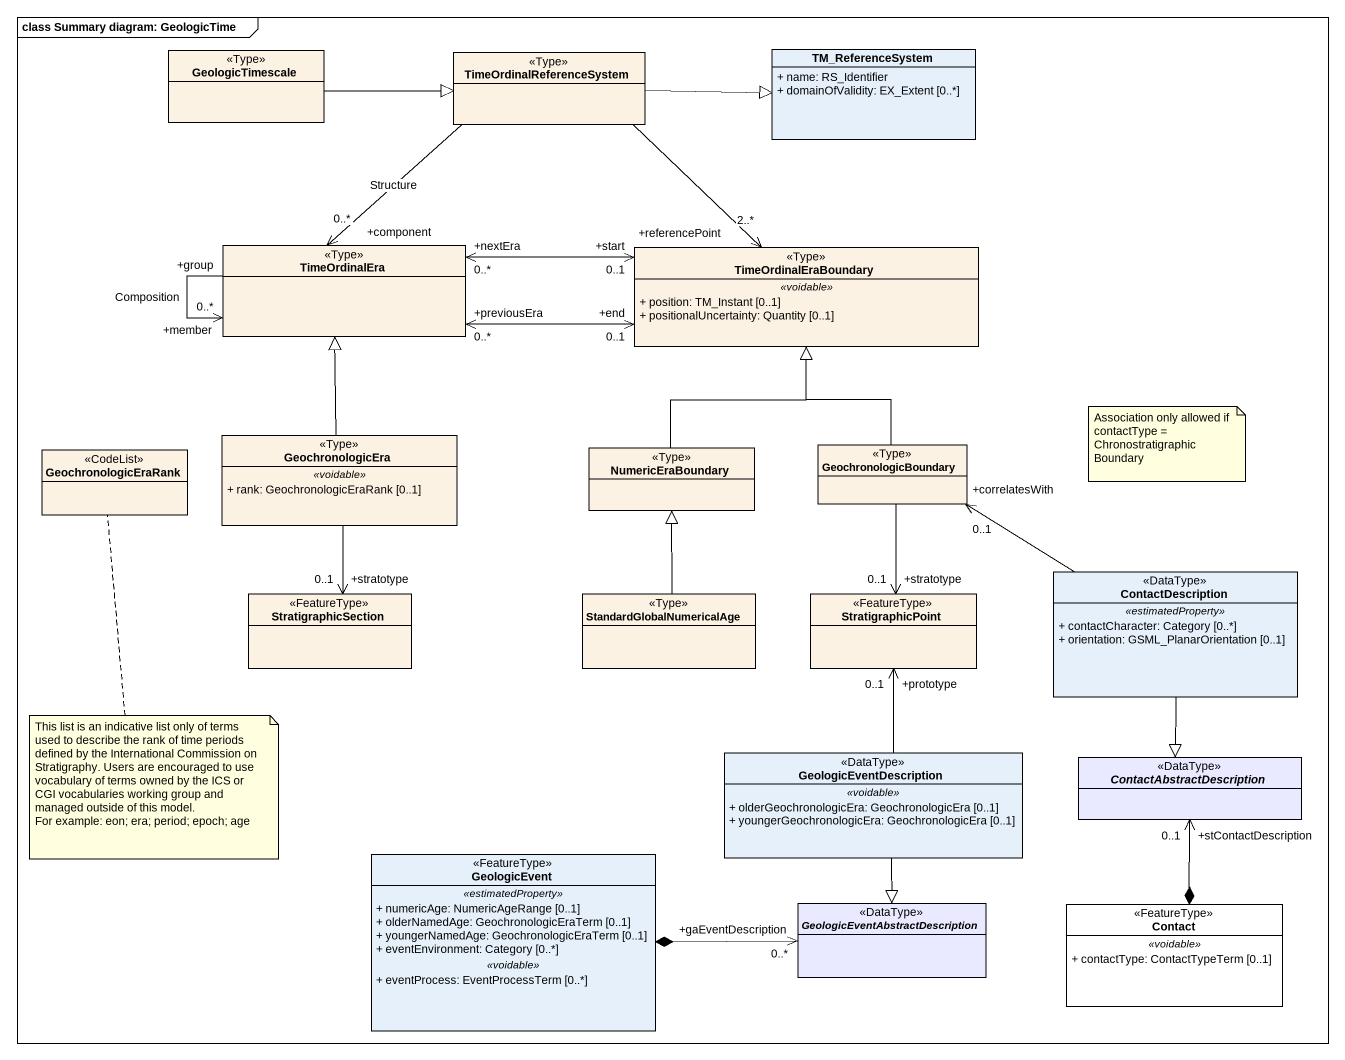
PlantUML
@startuml
mainframe class Summary diagram: GeologicTime
hide circle
hide empty members
skinparam classAttributeIconSize 0
class GeologicTimescale <<Type>> #FCF2E3
class TimeOrdinalReferenceSystem <<Type>> #FCF2E3
class TM_ReferenceSystem {
  + name: RS_Identifier
  + domainOfValidity: EX_Extent [0..*]
}
class TimeOrdinalEra <<Type>> #FCF2E3
class TimeOrdinalEraBoundary <<Type>> #FCF2E3 {
  .. <<voidable>> ..
  + position: TM_Instant [0..1]
  + positionalUncertainty: Quantity [0..1]
}
class GeochronologicEra <<Type>> #FCF2E3 {
  .. <<voidable>> ..
  + rank: GeochronologicEraRank [0..1]
}
class NumericEraBoundary <<Type>> #FCF2E3
class GeochronologicBoundary <<Type>> #FCF2E3
class GeochronologicEraRank <<CodeList>> #FCF2E3
class ContactDescription <<DataType>> {
  .. <<estimatedProperty>> ..
  + contactCharacter: Category [0..*]
  + orientation: GSML_PlanarOrientation [0..1]
}
class StratigraphicSection <<FeatureType>> #FCF2E3
class StandardGlobalNumericalAge <<Type>> #FCF2E3
class StratigraphicPoint <<FeatureType>> #FCF2E3
class GeologicEventDescription <<DataType>> {
  .. <<voidable>> ..
  + olderGeochronologicEra: GeochronologicEra [0..1]
  + youngerGeochronologicEra: GeochronologicEra [0..1]
}
abstract class ContactAbstractDescription <<DataType>> #E9E9FF
class GeologicEvent <<FeatureType>> {
  .. <<estimatedProperty>> ..
  + numericAge: NumericAgeRange [0..1]
  + olderNamedAge: GeochronologicEraTerm [0..1]
  + youngerNamedAge: GeochronologicEraTerm [0..1]
  + eventEnvironment: Category [0..*]
  .. <<voidable>> ..
  + eventProcess: EventProcessTerm [0..*]
}
abstract class "GeologicEventAbstractDescription" as GeologicEventAbstractDescrip <<DataType>> #E9E9FF
class Contact <<FeatureType>> #FFFFFF {
  .. <<voidable>> ..
  + contactType: ContactTypeTerm [0..1]
}
GeologicTimescale -right-|> TimeOrdinalReferenceSystem
TimeOrdinalReferenceSystem -right-|> TM_ReferenceSystem
TimeOrdinalReferenceSystem --> "+referencePoint\n2..*" TimeOrdinalEraBoundary
TimeOrdinalEra "+component\n0..*" <-up- TimeOrdinalReferenceSystem : Structure
TimeOrdinalEra "+group" --> "+member\n0..*" TimeOrdinalEra : Composition
TimeOrdinalEraBoundary "+start\n0..1" <-left-> "+nextEra\n0..*" TimeOrdinalEra
TimeOrdinalEraBoundary "+end\n0..1" <-left-> "+previousEra\n0..*" TimeOrdinalEra
GeochronologicEra -up-|> TimeOrdinalEra
GeochronologicEra --> "+stratotype\n0..1" StratigraphicSection
NumericEraBoundary -up-|> TimeOrdinalEraBoundary
GeochronologicBoundary -up-|> TimeOrdinalEraBoundary
GeochronologicBoundary --> "+stratotype\n0..1" StratigraphicPoint
ContactDescription -left-> "+correlatesWith\n0..1" GeochronologicBoundary
ContactDescription --|> ContactAbstractDescription
StandardGlobalNumericalAge -up-|> NumericEraBoundary
GeologicEventDescription -up-> "+prototype\n0..1" StratigraphicPoint
GeologicEventDescription --|> GeologicEventAbstractDescrip
GeologicEvent *-right-> "+gaEventDescription\n0..*" GeologicEventAbstractDescrip
Contact *-up-> "+stContactDescription\n0..1" ContactAbstractDescription
note as N1
  Association only allowed if contactType = ChronostratigraphicBoundary
end note
note bottom of GeochronologicEraRank
  This list is an indicative list only of terms used to describe the rank of time periods defined by the International Commission on Stratigraphy. Users are encouraged to use vocabulary of terms owned by the ICS or CGI vocabularies working group and managed outside of this model.
  For example: eon; era; period; epoch; age
end note
@enduml
